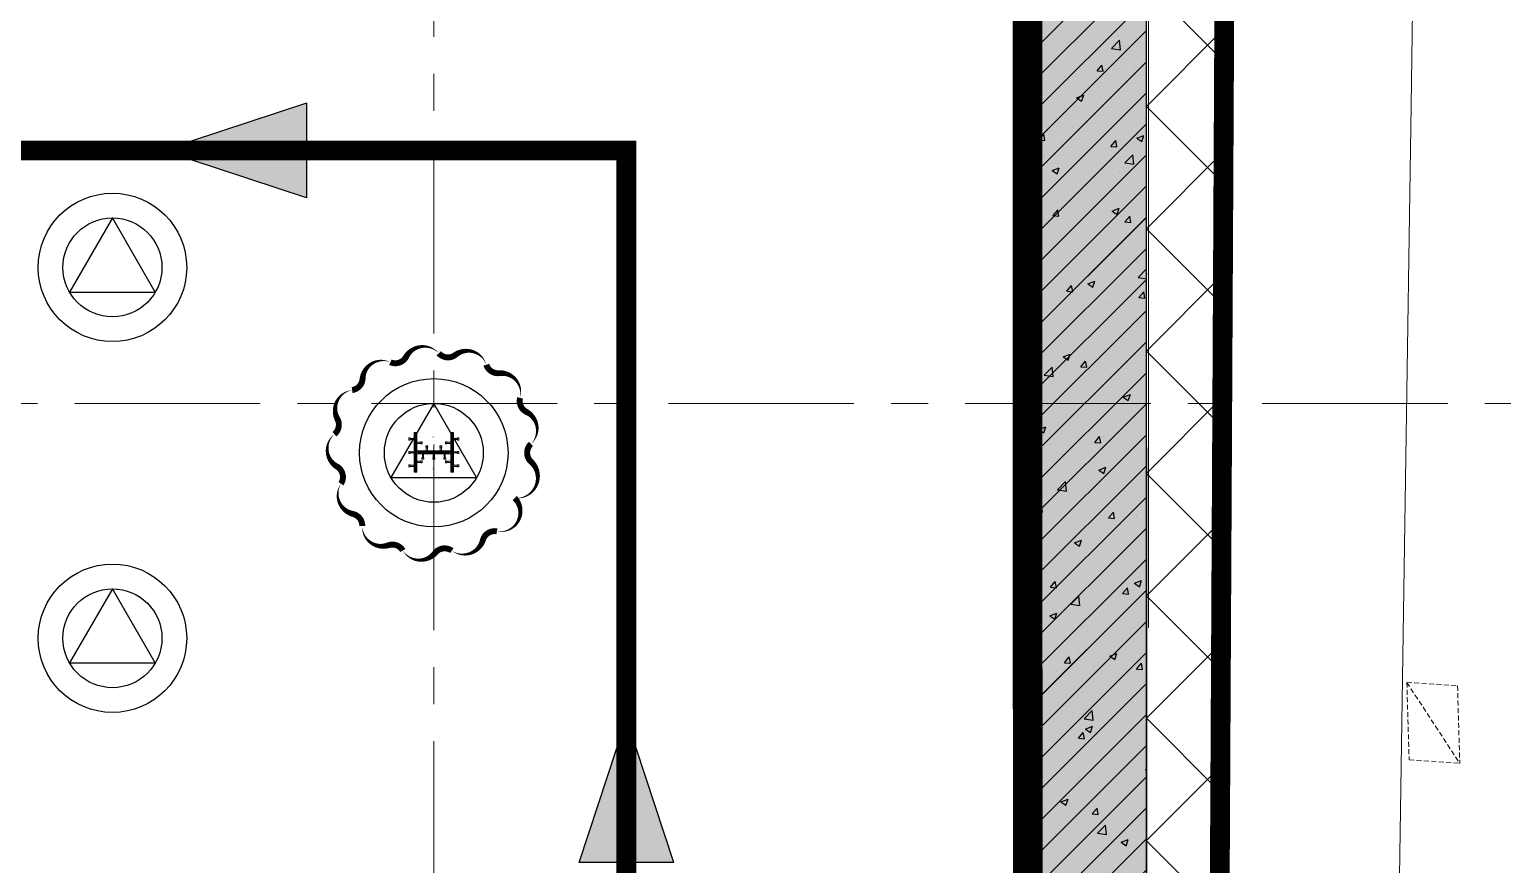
# Model space of a CAD drawing. Header units: millimetres. Extents: x -346728 to 1320345, y -537202 to -385966.
# Drawn here: x 451635 to 466522, y -453455 to -445010 of the extents above; entities that cross this region are included whole.
import ezdxf
from ezdxf.xclip import XClip

# ---------------------------------------------------------------- set-up
doc = ezdxf.new("R2010")
doc.units = ezdxf.units.MM
doc.header["$LTSCALE"] = 100
doc.header["$XCLIPFRAME"] = 2
for name, pattern in [('DASHED2', [0.375, 0.25, -0.125]), ('HIDDEN', [9.525, 6.35, -3.175]), ('NETNHA500', [0.75, 0.5, -0.25]), ('X1326_GLB$0$CENTER', [2, 1.25, -0.25, 0.25, -0.25])]:
    doc.linetypes.add(name, pattern=pattern)
for name, color, linetype, lineweight in [('0 T TEXT', 7, 'Continuous', 13), ('KCMANH', 8, 'Continuous', 13), ('KINGPOST', 5, 'Continuous', 20), ('L.DUONG', 234, 'Continuous', 15), ('LINE', 7, 'Continuous', 13), ('X1326_GLB$0$A-tim', 8, 'X1326_GLB$0$CENTER', 9)]:
    doc.layers.add(name, color=color, linetype=linetype, lineweight=lineweight)
for name, color, linetype in [('DM', 8, 'Continuous'), ('hach', 253, 'Continuous'), ('NHA', 3, 'NETNHA500'), ('PL', 3, 'Continuous'), ('thep doc', 6, 'Continuous'), ('W2', 4, 'Continuous'), ('XR_1326_csPL$0$hach', 253, 'Continuous'), ('XR_1326_csPL$0$W2', 4, 'Continuous')]:
    doc.layers.add(name, color=color, linetype=linetype)
doc.linetypes.add('FENCELINE2', pattern='A,0.25,-0.1,[132,ltypeshp.shx,S=0.1,R=0,X=-0.1,Y=0],-0.1,1', length=1.45)
pattern_1 = [(45, (188543.33, 11377564.439), (-8.980256121, 8.980256121), []), (135, (188543.33, 11377564.439), (-8.980256121, -8.980256121), [])]

# ---------------------------------------------------------------- blocks, each defined once
blk = doc.blocks.new('LVL-KHUNGTEN')
blk.add_lwpolyline([(61072.9, 41092.8), (119123.5, 41092.8), (119123.5, 61.9), (61072.9, 61.9)], close=True)
blk = doc.blocks.new('mb duong hh')
at = {"layer": '0 T TEXT', "color": 8, "linetype": 'DASHED2', "ltscale": 300}
blk.add_lwpolyline([(75940, 34596), (80501, 41668), (80491, 88861), (75484, 93868), (-20031, 93860), (-33610, 75885), (-26182, 55955), (-6300, 2612), (0, 0)], close=True, dxfattribs=at)
at = {"layer": 'LINE', "color": 252, "lineweight": 9}
blk.add_lwpolyline([(46995, 21406), (48214, 19209), (55528, 22490), (79633, 34556), (82900, 40330), (83008, 48620), (83152, 58204), (83577, 88420), (83093, 88629)], dxfattribs=at)
at = {"layer": 'NHA', "color": 252, "lineweight": 9}
for p, q in [((83108, 52364), (83620, 52330)), ((83108, 52364), (83643, 51546)), ((83108, 52364), (83131, 51580)), ((83620, 52330), (83643, 51546)), ((83131, 51580), (83643, 51546))]:
    blk.add_line(p, q, dxfattribs=at)
blk = doc.blocks.new('MB HANG RAO TAM')
h = blk.add_hatch()
h.set_pattern_fill('ANSI37', color=8, scale=7000, style=0)
h.set_pattern_definition([(45, (527887.4, 631399.9), (-618.7184, 618.7184), []), (135, (527887.4, 631399.9), (-618.7184, -618.7184), [])])
h.paths.add_polyline_path([(89794, 74797), (94796, 69797), (94804, 22611), (90246, 15544), (52523, -1634), (34324, -9922), (14325, -19029), (8025, -16417), (-19267, 56832), (-5688, 74797), (41806, 74797), (65797, 74797)], flags=16)
h.paths.add_polyline_path([(-17293, 40146), (-15160, 40938), (-12777, 34516), (-15127, 33730), (-10493, 20001), (4784, -19373), (12548, -21453), (91490, 14752), (95488, 20874), (95620, 46027), (95770, 74597), (91825, 78101), (52350, 76926), (14008, 75822), (-9259, 75871), (-23844, 71027), (-24251, 60760)])
at = {"layer": 'L.DUONG', "color": 94, "linetype": 'FENCELINE2', "ltscale": 25, "const_width": 200, "elevation": 7850}
blk.add_lwpolyline([(13898, 75822), (14369, 75824), (20809, 75968), (32497, 76335), (48850, 76822), (75776, 77623), (91825, 78101), (95770, 74597), (95712, 63657), (95684, 58344), (95610, 44235), (95553, 33268), (95488, 20874), (91490, 14752), (75806, 7559), (49624, -4449), (26632, -14994), (12548, -21453), (4784, -19373), (0, -7161), (-6626, 9890)], dxfattribs=at)
at = {"layer": 'XR_1326_csPL$0$W2', "color": 7, "ltscale": 0.5, "elevation": 0}
blk.add_lwpolyline([(8025, -16417), (14325, -19029), (90246, 15544), (94804, 22611), (94796, 69797), (89794, 74797), (-5688, 74797), (-19267, 56832)], close=True, dxfattribs=at)
blk = doc.blocks.new('KP50')
at = {"ltscale": 0.1}
h = blk.add_hatch(color=6, dxfattribs=at)
h.dxf.hatch_style = 1
h.paths.add_polyline_path([(14, 171), (-14, 171), (-14, 142)])
h.paths.add_polyline_path([(-14, -142), (-14, -171), (14, -171)])
at = {"layer": 'KCMANH', "linetype": 'ByBlock'}
h = blk.add_hatch(dxfattribs=at)
h.set_pattern_fill('ANSI37', color=6, scale=4, style=0)
h.set_pattern_definition(pattern_1)
h.paths.add_polyline_path([(-200, 200), (-200, 171), (200, 171), (200, 200)])
h = blk.add_hatch(dxfattribs=at)
h.set_pattern_fill('ANSI37', color=6, scale=4, style=0)
h.set_pattern_definition([(45, (188728.93, 11377564.439), (-8.980256121, 8.980256121), []), (135, (188728.93, 11377564.439), (-8.980256121, -8.980256121), [])])
h.paths.add_polyline_path([(14, 171), (-14, 142), (-14, -142), (14, -171)])
h = blk.add_hatch(dxfattribs=at)
h.set_pattern_fill('ANSI37', color=6, scale=4, style=0)
h.set_pattern_definition(pattern_1)
h.paths.add_polyline_path([(-200, -171), (-200, -200), (200, -200), (200, -171)])
for p, q in [((-125, 253), (-146, 253)), ((-146, 240), (-146, 253)), ((-125, 240), (-146, 240)), ((-142, 200), (-142, 240)), ((-129, 200), (-129, 240)), ((-125, 240), (-125, 253)), ((-102, 171), (-102, 131)), ((-89, 171), (-89, 131)), ((-10, 253), (10, 253)), ((-10, 240), (-10, 253)), ((-10, 240), (10, 240)), ((-6, 200), (-6, 240)), ((6, 200), (6, 240)), ((10, 240), (10, 253)), ((89, 171), (89, 131)), ((102, 171), (102, 131)), ((125, 253), (146, 253)), ((125, 240), (125, 253)), ((125, 240), (146, 240)), ((129, 200), (129, 240)), ((142, 200), (142, 240)), ((146, 240), (146, 253)), ((-85, 131), (-106, 131)), ((-106, 131), (-106, 118)), ((-85, 118), (-106, 118)), ((-85, 131), (-85, 118)), ((-67, 100), (-67, 120)), ((-54, 120), (-67, 120)), ((-54, 100), (-67, 100)), ((-67, 10), (-67, -10)), ((-54, 10), (-67, 10)), ((-54, 100), (-54, 120)), ((-14, 116), (-54, 116)), ((-14, 104), (-54, 104)), ((-54, 10), (-54, -10)), ((-14, 6), (-54, 6)), ((14, 76), (54, 76)), ((14, 64), (54, 64)), ((54, 60), (54, 80)), ((54, 80), (67, 80)), ((54, 60), (67, 60)), ((67, 60), (67, 80)), ((85, 131), (106, 131)), ((85, 131), (85, 118)), ((85, 118), (106, 118)), ((106, 131), (106, 118)), ((-85, -118), (-106, -118)), ((-106, -131), (-106, -118)), ((-85, -131), (-106, -131)), ((-102, -171), (-102, -131)), ((-89, -171), (-89, -131)), ((-85, -131), (-85, -118)), ((-54, -10), (-67, -10)), ((-67, -100), (-67, -120)), ((-54, -100), (-67, -100)), ((-54, -120), (-67, -120)), ((-14, -6), (-54, -6)), ((-54, -100), (-54, -120)), ((-14, -104), (-54, -104)), ((-14, -116), (-54, -116)), ((14, -64), (54, -64)), ((14, -76), (54, -76)), ((54, -60), (54, -80)), ((54, -60), (67, -60)), ((54, -80), (67, -80)), ((67, -60), (67, -80)), ((85, -118), (106, -118)), ((85, -131), (85, -118)), ((85, -131), (106, -131)), ((89, -171), (89, -131)), ((102, -171), (102, -131)), ((106, -131), (106, -118)), ((-125, -240), (-146, -240)), ((-146, -240), (-146, -253)), ((-125, -253), (-146, -253)), ((-142, -200), (-142, -240)), ((-129, -200), (-129, -240)), ((-125, -240), (-125, -253)), ((-10, -240), (10, -240)), ((-10, -240), (-10, -253)), ((-10, -253), (10, -253)), ((-6, -200), (-6, -240)), ((6, -200), (6, -240)), ((10, -240), (10, -253)), ((125, -240), (146, -240)), ((125, -240), (125, -253)), ((125, -253), (146, -253)), ((129, -200), (129, -240)), ((142, -200), (142, -240)), ((146, -240), (146, -253))]:
    blk.add_line(p, q, dxfattribs=at)
at = {"layer": 'KINGPOST', "color": 6, "linetype": 'ByBlock'}
for p, q in [((-200, 200), (200, 200)), ((-200, 171), (-200, 200)), ((-200, 171), (200, 171)), ((-14, 171), (-14, -171)), ((-14, 142), (14, 171)), ((14, 171), (14, -171)), ((200, 171), (200, 200)), ((-14, -142), (14, -171)), ((-200, -171), (200, -171)), ((-200, -171), (-200, -200)), ((-200, -200), (200, -200)), ((200, -171), (200, -200))]:
    blk.add_line(p, q, dxfattribs=at)
blk.add_lwpolyline([(-14, 0), (14, 0)], dxfattribs=at)
blk = doc.blocks.new('B1 Kingpost Layout Plan1')
at = {"layer": 'KCMANH', "linetype": 'ByBlock', "rotation": 90}
blk.add_blockref('KP50', (85125, -34521, 0), dxfattribs=at)

msp = doc.modelspace()

# ---------------------------------------------------------------- hatches: boundary and pattern name
at = {"ltscale": 0.1}
h = msp.add_hatch(color=6, dxfattribs=at)
h.dxf.hatch_style = 1
h.paths.add_polyline_path([(455735.7, -449120.3), (455706.9, -449120.3), (455706.9, -449149.1)])
h.paths.add_polyline_path([(455706.9, -449433.9), (455706.9, -449462.7), (455735.7, -449462.7)])
at = {"layer": 'hach'}
h = msp.add_hatch(dxfattribs=at)
h.set_pattern_fill('ANSI31', color=256, scale=70)
h.set_pattern_definition([(45, (342151.22, -508591.22), (-157.15448, 157.15448), [])])
h.paths.add_polyline_path([(362433.4, -410142.2), (348853.9, -428107.5), (376146.7, -501359), (382446.8, -503970.9), (458369.1, -469396.6), (462927.9, -462329.4), (462919.8, -415142.7), (457917.8, -410142.2)])
h.paths.add_polyline_path([(363030.6, -411342.2), (350208.3, -428305.7), (377088.8, -500450.6), (382424.3, -502662.6), (457551.5, -468450.4), (461727.8, -461976.1), (461719.7, -415639.4), (457420.9, -411342.2)], flags=16)
h = msp.add_hatch(dxfattribs=at)
h.set_pattern_fill('AR-CONC', color=256, scale=4)
h.set_pattern_definition([(50, (342151.2, -508591.2), (728.7387, -63.7563), [76.2, -838.2]), (355, (342151.2, -508591.2), (-140.9737, 764.2274), [60.96, -670.5623]), (100.45144, (342211.95, -508596.54), (587.765, 700.471), [64.76, -712.361]), (46.1842, (342151.2, -508388), (1084.316, -168.1693), [114.3, -1257.3]), (96.63556, (342241.6, -508402), (949.6165, 989.7045), [97.14, -1068.5424]), (351.18415, (342151.2, -508388), (949.6165, 989.7045), [91.44, -1005.839]), (21, (342252.8, -508438.8), (606.4576, -409.0608), [76.2, -838.2]), (326, (342252.8, -508438.8), (247.208, 736.752), [60.96, -670.56]), (71.45144, (342303.36, -508472.9), (853.6657, 327.691), [64.76, -712.3598]), (37.5, (342151.22, -508591.22), (12.3544, 338.22016), [0, -662.432, 0, -680.72, 0, -673.1]), (7.5, (342151.22, -508591.22), (267.27865, 400.7223), [0, -388.112, 0, -647.192, 0, -256.54]), (327.5, (341924.65, -508591.22), (542.3624, -22.91498), [0, -254, 0, -792.48, 0, -1051.56]), (317.5, (341823.05, -508591.2), (592.5167, 101.706), [0, -330.2, 0, -526.288, 0, -746.76])])
h.paths.add_polyline_path([(362433.4, -410142.2), (348853.9, -428107.5), (376146.7, -501359), (382446.8, -503970.9), (458369.1, -469396.6), (462927.9, -462329.4), (462919.8, -415142.7), (457917.8, -410142.2)])
h.paths.add_polyline_path([(363030.6, -411342.2), (350208.3, -428305.7), (377088.8, -500450.6), (382424.3, -502662.6), (457551.5, -468450.4), (461727.8, -461976.1), (461719.7, -415639.4), (457420.9, -411342.2)], flags=16)

# ---------------------------------------------------------------- linework, layer by layer
at = {"color": 6, "elevation": -2718.3}
msp.add_lwpolyline([(456703.3, -449201.7, 0, 60, 0.5205671), (456656.6, -448877.2, 60, 60, -0.3534527), (456593, -448736.1, 0, 60, 0.5205671), (456380.6, -448485.9, 60, 60, -0.3534915), (456251.7, -448400.2, 0, 60, 0.5205671), (455938.9, -448301.2, 60, 60, -0.3944899), (455771.5, -448284.8, 0, 60, 0.520567), (455440.7, -448321.6, 60, 60, -0.3907151), (455282.4, -448375, 0, 60, 0.520567), (455001.1, -448543.8, 60, 60, -0.3534934), (454895.6, -448657.1, 0, 60, 0.5205671), (454747.1, -448949.8, 60, 60, -0.3571345), (454716.8, -449102.9, 0, 60, 0.520567), (454742.5, -449430.6, 60, 60, -0.4289707), (454782.8, -449604.5, 0, 60, 0.520567), (454903.5, -449909.3, 60, 60, -0.3534582), (454998.2, -450031.8, 0, 60, 0.520567), (455262.9, -450225.9, 60, 60, -0.3534893), (455408.2, -450279.3, 0, 60, 0.5205671), (455735.4, -450302.9, 60, 60, -0.3982747), (455903.3, -450281, 0, 60, 0.520567), (456218, -450172.6, 60, 60, -0.3869502), (456359, -450085.4, 0, 60, 0.7314349), (456539.6, -449749.1, 0, 60, 0.7206829), (456704.3, -449382.2, 60, 60, -0.4358983)], format="xyseb", close=True, dxfattribs=at)
at = {"layer": 'PL', "elevation": -1404.9}
for points in [[(452040.7, -447666.5), (452906.7, -447666.5), (452473.7, -446916.5)], [(452040.7, -447666.5), (452906.7, -447666.5), (452473.7, -446916.5)], [(455288.3, -449541.5), (456154.3, -449541.5), (455721.3, -448791.5)], [(455288.3, -449541.5), (456154.3, -449541.5), (455721.3, -448791.5)], [(452040.7, -451416.5), (452906.7, -451416.5), (452473.7, -450666.5)], [(452040.7, -451416.5), (452906.7, -451416.5), (452473.7, -450666.5)]]:
    msp.add_lwpolyline(points, close=True, dxfattribs=at)
at = {"layer": 'PL'}
for centre, radius in [((452473.7, -447416.5, -1404.9), 750), ((452473.7, -447416.5, -1404.9), 750), ((452473.7, -447416.5, -1404.9), 500), ((452473.7, -447416.5, -1404.9), 500), ((455721.3, -449291.5, -1404.9), 750), ((455721.3, -449291.5, -1404.9), 750), ((455721.3, -449291.5, -1404.9), 500), ((455721.3, -449291.5, -1404.9), 500), ((452473.7, -451166.5, -1404.9), 750), ((452473.7, -451166.5, -1404.9), 750), ((452473.7, -451166.5, -1404.9), 500), ((452473.7, -451166.5, -1404.9), 500)]:
    msp.add_circle(centre, radius, dxfattribs=at)
at = {"layer": 'W2', "ltscale": 0.5, "elevation": -1404.9}
for points in [[(362433.4, -410142.2), (348853.9, -428107.5), (376146.7, -501359), (382446.8, -503970.9), (458369.1, -469396.6), (462927.9, -462329.4), (462919.6, -415142.1), (457917.8, -410142.2)], [(363030.6, -411342.2), (350208.3, -428305.7), (377088.8, -500450.6), (382424.3, -502662.6), (457551.5, -468450.4), (461727.8, -461976.1), (461719.7, -415639.4), (457420.9, -411342.2)]]:
    msp.add_lwpolyline(points, close=True, dxfattribs=at)
at = {"layer": 'X1326_GLB$0$A-tim', "ltscale": 15}
for p, q in [((455721.3, -398208.6, -1404.9), (455721.3, -512162.7, -1404.9)), ((341092.1, -448791.5, -1404.9), (475778.7, -448791.5, -1404.9))]:
    msp.add_line(p, q, dxfattribs=at)
at = {"layer": 'XR_1326_csPL$0$hach', "color": 250}
for p, q in [((461724.9, -445278.9, -1404.9), (462924.8, -444079, -1404.9)), ((461724.9, -445593.1, -1404.9), (462924.8, -444393.2, -1404.9)), ((461725, -445907.4, -1404.9), (462924.9, -444707.5, -1404.9)), ((461725, -446221.6, -1404.9), (462924.9, -445021.8, -1404.9)), ((462633.7, -445070.9, -1404.9), (462633.7, -445070.9, -1404.9)), ((461752.1, -445240.5, -1404.9), (461752.1, -445240.5, -1404.9)), ((462112, -445142.5, -1404.9), (462112, -445142.5, -1404.9)), ((462456.2, -445233.3, -1404.9), (462456.2, -445233.3, -1404.9)), ((462570.8, -445201.4, -1404.9), (462649.9, -445119, -1404.9)), ((462570.8, -445201.4, -1404.9), (462661.1, -445215.4, -1404.9)), ((462661.1, -445215.4, -1404.9), (462649.9, -445119, -1404.9)), ((462710.5, -445199.8, -1404.9), (462710.5, -445199.8, -1404.9)), ((461724.9, -445328.7, -1404.9), (461744, -445306, -1404.9)), ((461724.9, -445367, -1404.9), (461755.7, -445369.7, -1404.9)), ((461725.1, -446535.9, -1404.9), (462925, -445336, -1404.9)), ((461755.5, -445369.7, -1404.9), (461743.8, -445306, -1404.9)), ((461814.5, -445317.8, -1404.9), (461814.5, -445317.8, -1404.9)), ((461966.3, -445376.9, -1404.9), (461966.3, -445376.9, -1404.9)), ((462294.4, -445263.4, -1404.9), (462294.4, -445263.4, -1404.9)), ((462423.7, -445428.1, -1404.9), (462472.7, -445369.7, -1404.9)), ((462484.3, -445433.5, -1404.9), (462472.5, -445369.8, -1404.9)), ((462508.7, -445399.9, -1404.9), (462508.7, -445399.9, -1404.9)), ((462621.3, -445409.2, -1404.9), (462621.3, -445409.2, -1404.9)), ((462795.3, -445387, -1404.9), (462795.3, -445387, -1404.9)), ((462836.8, -445286.3, -1404.9), (462836.8, -445286.3, -1404.9)), ((462099.6, -445480.7, -1404.9), (462099.6, -445480.7, -1404.9)), ((462202.8, -445488.7, -1404.9), (462202.8, -445488.7, -1404.9)), ((462423.7, -445428.1, -1404.9), (462484.4, -445433.4, -1404.9)), ((462828, -445549.9, -1404.9), (462828, -445549.9, -1404.9)), ((461725.2, -446850.1, -1404.9), (462925, -445650.3, -1404.9)), ((462188.9, -445634, -1404.9), (462188.9, -445634, -1404.9)), ((462217.8, -445700.3, -1404.9), (462288.9, -445673, -1404.9)), ((462217.8, -445700.4, -1404.9), (462268.3, -445734.5, -1404.9)), ((462268.3, -445734.5, -1404.9), (462288.9, -445673.1, -1404.9)), ((462443.2, -445600.5, -1404.9), (462443.2, -445600.5, -1404.9)), ((461853.7, -445813.5, -1404.9), (461853.7, -445813.5, -1404.9)), ((462087.3, -445818.9, -1404.9), (462087.3, -445818.9, -1404.9)), ((462092.3, -445779.8, -1404.9), (462092.3, -445779.8, -1404.9)), ((462446.2, -445711.8, -1404.9), (462446.2, -445711.8, -1404.9)), ((462608.9, -445747.4, -1404.9), (462608.9, -445747.4, -1404.9)), ((462634.7, -445802.7, -1404.9), (462634.7, -445802.7, -1404.9)), ((461725.2, -447164.4, -1404.9), (462925.1, -445964.5, -1404.9)), ((462176, -446001.3, -1404.9), (462176, -446001.3, -1404.9)), ((462560.8, -445950.6, -1404.9), (462560.8, -445950.6, -1404.9)), ((461836, -446128.6, -1404.9), (461884.9, -446070.2, -1404.9)), ((461836, -446128.6, -1404.9), (461896.7, -446133.9, -1404.9)), ((461896.5, -446133.9, -1404.9), (461884.7, -446070.2, -1404.9)), ((461921.6, -446034.7, -1404.9), (461921.6, -446034.7, -1404.9)), ((462564.7, -446192.3, -1404.9), (462613.7, -446134, -1404.9)), ((462596.6, -446085.6, -1404.9), (462596.6, -446085.6, -1404.9)), ((462625.2, -446197.7, -1404.9), (462613.5, -446134, -1404.9)), ((462824.2, -446109.4, -1404.9), (462874.8, -446143.5, -1404.9)), ((462824.3, -446109.3, -1404.9), (462895.4, -446082, -1404.9)), ((462834.3, -446067.4, -1404.9), (462834.3, -446067.4, -1404.9)), ((462874.8, -446143.5, -1404.9), (462895.4, -446082.1, -1404.9)), ((461725.3, -447478.7, -1404.9), (462925.1, -446278.8, -1404.9)), ((461894.5, -446299, -1404.9), (461894.5, -446299, -1404.9)), ((462074.9, -446157.1, -1404.9), (462074.9, -446157.1, -1404.9)), ((462241.7, -446169.1, -1404.9), (462241.7, -446169.1, -1404.9)), ((462564.7, -446192.3, -1404.9), (462625.4, -446197.7, -1404.9)), ((462705.5, -446359.3, -1404.9), (462784.6, -446276.8, -1404.9)), ((462795.8, -446373.3, -1404.9), (462784.6, -446276.8, -1404.9)), ((461908.7, -446402, -1404.9), (461908.7, -446402, -1404.9)), ((461970.6, -446437, -1404.9), (462041.7, -446409.7, -1404.9)), ((461970.6, -446437.1, -1404.9), (462021.1, -446471.2, -1404.9)), ((462021.1, -446471.2, -1404.9), (462041.7, -446409.8, -1404.9)), ((462108.7, -446435.5, -1404.9), (462108.7, -446435.5, -1404.9)), ((462293.5, -446351.3, -1404.9), (462293.5, -446351.3, -1404.9)), ((462436.8, -446321.9, -1404.9), (462436.8, -446321.9, -1404.9)), ((462584.2, -446423.8, -1404.9), (462584.2, -446423.8, -1404.9)), ((462705.5, -446359.2, -1404.9), (462795.8, -446373.3, -1404.9)), ((461725.3, -447792.9, -1404.9), (462925.2, -446593, -1404.9)), ((462062.6, -446495.4, -1404.9), (462062.6, -446495.4, -1404.9)), ((462651, -446458.4, -1404.9), (462651, -446458.4, -1404.9)), ((462667.8, -446667.6, -1404.9), (462667.8, -446667.6, -1404.9)), ((462792.3, -446673.6, -1404.9), (462792.3, -446673.6, -1404.9)), ((462922.2, -446634.1, -1404.9), (462922.2, -446634.1, -1404.9)), ((461976.9, -446892.8, -1404.9), (462025.9, -446834.4, -1404.9)), ((461976.9, -446892.8, -1404.9), (462037.7, -446898.1, -1404.9)), ((462037.5, -446898.2, -1404.9), (462025.7, -446834.5, -1404.9)), ((462026.2, -446752, -1404.9), (462026.2, -446752, -1404.9)), ((462050.2, -446833.6, -1404.9), (462050.2, -446833.6, -1404.9)), ((462199.8, -446775.3, -1404.9), (462199.8, -446775.3, -1404.9)), ((462234.7, -446838.4, -1404.9), (462234.7, -446838.4, -1404.9)), ((462571.9, -446762, -1404.9), (462571.9, -446762, -1404.9)), ((462577, -446846.2, -1404.9), (462627.6, -446880.3, -1404.9)), ((462577.1, -446846.1, -1404.9), (462648.2, -446818.8, -1404.9)), ((462627.6, -446880.3, -1404.9), (462648.2, -446818.9, -1404.9)), ((462777.1, -446861.3, -1404.9), (462777.1, -446861.3, -1404.9)), ((461725.4, -448107.2, -1404.9), (462925.2, -446907.3, -1404.9)), ((462443.2, -446998.4, -1404.9), (462443.2, -446998.4, -1404.9)), ((462654.9, -447034.8, -1404.9), (462654.9, -447034.8, -1404.9)), ((462705.7, -446956.6, -1404.9), (462754.6, -446898.2, -1404.9)), ((462705.7, -446956.6, -1404.9), (462766.4, -446961.9, -1404.9)), ((462766.2, -446961.9, -1404.9), (462754.4, -446898.2, -1404.9)), ((461725.2, -447173.1, -1404.9), (461794.5, -447146.5, -1404.9)), ((461725.2, -447175.1, -1404.9), (461773.9, -447208, -1404.9)), ((461758.9, -447152.8, -1404.9), (461758.9, -447152.8, -1404.9)), ((461773.9, -447208, -1404.9), (461794.5, -447146.6, -1404.9)), ((461850.7, -447100.1, -1404.9), (461850.7, -447100.1, -1404.9)), ((462037.9, -447171.8, -1404.9), (462037.9, -447171.8, -1404.9)), ((462400.6, -447068.3, -1404.9), (462400.6, -447068.3, -1404.9)), ((462559.5, -447100.3, -1404.9), (462559.5, -447100.3, -1404.9)), ((461725.4, -448421.4, -1404.9), (462925.3, -447221.5, -1404.9)), ((461755.9, -447349, -1404.9), (461835, -447266.5, -1404.9)), ((461846.2, -447363, -1404.9), (461835, -447266.5, -1404.9)), ((461755.8, -447348.9, -1404.9), (461846.2, -447363, -1404.9)), ((462036.8, -447357.5, -1404.9), (462036.8, -447357.5, -1404.9)), ((462133.3, -447469, -1404.9), (462133.3, -447469, -1404.9)), ((462238.7, -447455.6, -1404.9), (462238.7, -447455.6, -1404.9)), ((462387.6, -447435.5, -1404.9), (462387.6, -447435.5, -1404.9)), ((462547.2, -447438.5, -1404.9), (462547.2, -447438.5, -1404.9)), ((462579.2, -447380.4, -1404.9), (462579.2, -447380.4, -1404.9)), ((462772.4, -447384.9, -1404.9), (462772.4, -447384.9, -1404.9)), ((462831.3, -447353.9, -1404.9), (462831.3, -447353.9, -1404.9)), ((462840.2, -447517.2, -1404.9), (462919.3, -447434.7, -1404.9)), ((462925.3, -447486.8, -1404.9), (462919.3, -447434.7, -1404.9)), ((461725.5, -448735.7, -1404.9), (462925.3, -447535.8, -1404.9)), ((462025.5, -447510, -1404.9), (462025.5, -447510, -1404.9)), ((462117.9, -447657, -1404.9), (462166.9, -447598.7, -1404.9)), ((462178.4, -447662.4, -1404.9), (462166.7, -447598.7, -1404.9)), ((462251.1, -447494, -1404.9), (462251.1, -447494, -1404.9)), ((462329.8, -447582.9, -1404.9), (462380.3, -447617, -1404.9)), ((462329.9, -447582.8, -1404.9), (462401, -447555.5, -1404.9)), ((462380.3, -447617, -1404.9), (462400.9, -447555.6, -1404.9)), ((462793.4, -447516.9, -1404.9), (462793.4, -447516.9, -1404.9)), ((462840.2, -447517.1, -1404.9), (462925.3, -447530.3, -1404.9)), ((462117.9, -447657, -1404.9), (462178.6, -447662.4, -1404.9)), ((462505.1, -447785.6, -1404.9), (462505.1, -447785.6, -1404.9)), ((462534.8, -447776.7, -1404.9), (462534.8, -447776.7, -1404.9)), ((462846.6, -447720.8, -1404.9), (462895.6, -447662.4, -1404.9)), ((462846.6, -447720.8, -1404.9), (462907.4, -447726.1, -1404.9)), ((462907.2, -447726.1, -1404.9), (462895.4, -447662.5, -1404.9)), ((461725.5, -449049.9, -1404.9), (462925.4, -447850.1, -1404.9)), ((461834.7, -447874, -1404.9), (461834.7, -447874, -1404.9)), ((461866, -447869.7, -1404.9), (461866, -447869.7, -1404.9)), ((462013.2, -447848.2, -1404.9), (462013.2, -447848.2, -1404.9)), ((462120.4, -447836.3, -1404.9), (462120.4, -447836.3, -1404.9)), ((462377.1, -447896.9, -1404.9), (462377.1, -447896.9, -1404.9)), ((462919.4, -447919.8, -1404.9), (462919.4, -447919.8, -1404.9)), ((462196.8, -448061.8, -1404.9), (462196.8, -448061.8, -1404.9)), ((462789.3, -447960.1, -1404.9), (462789.3, -447960.1, -1404.9)), ((461725.6, -449364.2, -1404.9), (462925.5, -448164.3, -1404.9)), ((461853.1, -448237, -1404.9), (461853.1, -448237, -1404.9)), ((462000.8, -448186.5, -1404.9), (462000.8, -448186.5, -1404.9)), ((462237.9, -448186.3, -1404.9), (462237.9, -448186.3, -1404.9)), ((462522.5, -448114.9, -1404.9), (462522.5, -448114.9, -1404.9)), ((462879.5, -448101.8, -1404.9), (462879.5, -448101.8, -1404.9)), ((462082.6, -448319.6, -1404.9), (462153.8, -448292.3, -1404.9)), ((462082.6, -448319.7, -1404.9), (462133.1, -448353.8, -1404.9)), ((462133.1, -448353.8, -1404.9), (462153.7, -448292.4, -1404.9)), ((462258.9, -448421.3, -1404.9), (462307.9, -448362.9, -1404.9)), ((462319.4, -448426.6, -1404.9), (462307.7, -448362.9, -1404.9)), ((462440.2, -448284.9, -1404.9), (462440.2, -448284.9, -1404.9)), ((461725.6, -449678.4, -1404.9), (462925.5, -448478.6, -1404.9)), ((461847.7, -448386.6, -1404.9), (461847.7, -448386.6, -1404.9)), ((461851.1, -448529.6, -1404.9), (461851.1, -448529.6, -1404.9)), ((461890.5, -448506.8, -1404.9), (461980.9, -448520.8, -1404.9)), ((461890.6, -448506.9, -1404.9), (461969.7, -448424.4, -1404.9)), ((461980.9, -448520.9, -1404.9), (461969.7, -448424.4, -1404.9)), ((461988.5, -448524.7, -1404.9), (461988.5, -448524.7, -1404.9)), ((462179.2, -448416.1, -1404.9), (462179.2, -448416.1, -1404.9)), ((462258.9, -448421.3, -1404.9), (462319.6, -448426.6, -1404.9)), ((462510.1, -448453.1, -1404.9), (462510.1, -448453.1, -1404.9)), ((462612.2, -448502.6, -1404.9), (462612.2, -448502.6, -1404.9)), ((462721.6, -448439, -1404.9), (462721.6, -448439, -1404.9)), ((462866.6, -448469.1, -1404.9), (462866.6, -448469.1, -1404.9)), ((461970.6, -448587, -1404.9), (461970.6, -448587, -1404.9)), ((462393.4, -448552.5, -1404.9), (462393.4, -448552.5, -1404.9)), ((462828.3, -448640.5, -1404.9), (462828.3, -448640.5, -1404.9)), ((461725.7, -449992.7, -1404.9), (462925.6, -448792.8, -1404.9)), ((462235.7, -448742.2, -1404.9), (462235.7, -448742.2, -1404.9)), ((462497.8, -448791.4, -1404.9), (462497.8, -448791.4, -1404.9)), ((462689.1, -448728.6, -1404.9), (462760.2, -448701.3, -1404.9)), ((462689.1, -448728.7, -1404.9), (462739.6, -448762.8, -1404.9)), ((462739.6, -448762.8, -1404.9), (462760.2, -448701.4, -1404.9)), ((461976.1, -448862.9, -1404.9), (461976.1, -448862.9, -1404.9)), ((461977.1, -448932.5, -1404.9), (461977.1, -448932.5, -1404.9)), ((462345, -448903.3, -1404.9), (462345, -448903.3, -1404.9)), ((462519.5, -448955.4, -1404.9), (462519.5, -448955.4, -1404.9)), ((462599.3, -448869.8, -1404.9), (462599.3, -448869.8, -1404.9)), ((461731.6, -449127.1, -1404.9), (461725.5, -449094.1, -1404.9)), ((461725.6, -449126.5, -1404.9), (461731.8, -449127, -1404.9)), ((461725.8, -450306.9, -1404.9), (462925.6, -449107.1, -1404.9)), ((461835.4, -449056.3, -1404.9), (461906.6, -449029, -1404.9)), ((461835.4, -449056.4, -1404.9), (461885.9, -449090.5, -1404.9)), ((461885.9, -449090.5, -1404.9), (461906.5, -449029.1, -1404.9)), ((462399.8, -449185.5, -1404.9), (462448.8, -449127.1, -1404.9)), ((462460.4, -449190.8, -1404.9), (462448.6, -449127.2, -1404.9)), ((462485.4, -449129.6, -1404.9), (462485.4, -449129.6, -1404.9)), ((461963.7, -449201.1, -1404.9), (461963.7, -449201.1, -1404.9)), ((462332, -449270.5, -1404.9), (462332, -449270.5, -1404.9)), ((462399.8, -449185.5, -1404.9), (462460.6, -449190.8, -1404.9)), ((462716.8, -449219.9, -1404.9), (462716.8, -449219.9, -1404.9)), ((462786.3, -449246.7, -1404.9), (462786.3, -449246.7, -1404.9)), ((461725.8, -450621.2, -1404.9), (462925.7, -449421.3, -1404.9)), ((462077.7, -449304, -1404.9), (462077.7, -449304, -1404.9)), ((462193.8, -449348.4, -1404.9), (462193.8, -449348.4, -1404.9)), ((461779.2, -449451.7, -1404.9), (461779.2, -449451.7, -1404.9)), ((461951.4, -449539.3, -1404.9), (461951.4, -449539.3, -1404.9)), ((462321.6, -449474.6, -1404.9), (462321.6, -449474.6, -1404.9)), ((462437.2, -449571.5, -1404.9), (462437.2, -449571.5, -1404.9)), ((462441.9, -449465.4, -1404.9), (462513, -449438.1, -1404.9)), ((462441.9, -449465.5, -1404.9), (462492.4, -449499.6, -1404.9)), ((462473, -449467.8, -1404.9), (462473, -449467.8, -1404.9)), ((462492.4, -449499.6, -1404.9), (462513, -449438.2, -1404.9)), ((462864, -449497.5, -1404.9), (462864, -449497.5, -1404.9)), ((461810.4, -449704.7, -1404.9), (461810.4, -449704.7, -1404.9)), ((461844.7, -449673.2, -1404.9), (461844.7, -449673.2, -1404.9)), ((461993.5, -449588.1, -1404.9), (461993.5, -449588.1, -1404.9)), ((462025.2, -449664.7, -1404.9), (462115.6, -449678.7, -1404.9)), ((462025.3, -449664.8, -1404.9), (462104.4, -449582.3, -1404.9)), ((462064.8, -449671.2, -1404.9), (462064.8, -449671.2, -1404.9)), ((462115.6, -449678.8, -1404.9), (462104.4, -449582.3, -1404.9)), ((462449.5, -449620.6, -1404.9), (462449.5, -449620.6, -1404.9)), ((462535.8, -449611.1, -1404.9), (462535.8, -449611.1, -1404.9)), ((461725.9, -450935.4, -1404.9), (462925.7, -449735.6, -1404.9)), ((461812.1, -449886, -1404.9), (461861.1, -449827.6, -1404.9)), ((461872.6, -449891.3, -1404.9), (461860.9, -449827.6, -1404.9)), ((462460.7, -449806, -1404.9), (462460.7, -449806, -1404.9)), ((461812.1, -449886, -1404.9), (461872.8, -449891.3, -1404.9)), ((461939, -449877.6, -1404.9), (461939, -449877.6, -1404.9)), ((462119.5, -449991, -1404.9), (462119.5, -449991, -1404.9)), ((462182.3, -450021.3, -1404.9), (462182.3, -450021.3, -1404.9)), ((462540.8, -449949.7, -1404.9), (462589.8, -449891.3, -1404.9)), ((462540.8, -449949.7, -1404.9), (462601.5, -449955, -1404.9)), ((462601.3, -449955.1, -1404.9), (462589.6, -449891.4, -1404.9)), ((462661.8, -450013.9, -1404.9), (462661.8, -450013.9, -1404.9)), ((462823.9, -449936.8, -1404.9), (462823.9, -449936.8, -1404.9)), ((462825.3, -449927, -1404.9), (462825.3, -449927, -1404.9)), ((461725.9, -451249.7, -1404.9), (462925.8, -450049.8, -1404.9)), ((461797.5, -450072, -1404.9), (461797.5, -450072, -1404.9)), ((462232.8, -450028.7, -1404.9), (462232.8, -450028.7, -1404.9)), ((462448.3, -450144.2, -1404.9), (462448.3, -450144.2, -1404.9)), ((461926.7, -450215.8, -1404.9), (461926.7, -450215.8, -1404.9)), ((462194.6, -450202.2, -1404.9), (462245.2, -450236.3, -1404.9)), ((462194.7, -450202.2, -1404.9), (462265.8, -450174.8, -1404.9)), ((462245.2, -450236.3, -1404.9), (462265.8, -450174.9, -1404.9)), ((462811, -450304.1, -1404.9), (462811, -450304.1, -1404.9)), ((461726, -451563.9, -1404.9), (462925.8, -450364.1, -1404.9)), ((461915, -450422, -1404.9), (461915, -450422, -1404.9)), ((462556.6, -450337.6, -1404.9), (462556.6, -450337.6, -1404.9)), ((461914.3, -450554, -1404.9), (461914.3, -450554, -1404.9)), ((461921.6, -450510.2, -1404.9), (461921.6, -450510.2, -1404.9)), ((461953.1, -450650.2, -1404.9), (462002, -450591.8, -1404.9)), ((462013.6, -450655.5, -1404.9), (462001.8, -450591.9, -1404.9)), ((462436, -450482.5, -1404.9), (462436, -450482.5, -1404.9)), ((462464, -450533.1, -1404.9), (462464, -450533.1, -1404.9)), ((462783.3, -450533.2, -1404.9), (462783.3, -450533.2, -1404.9)), ((462801.1, -450611.2, -1404.9), (462872.3, -450583.9, -1404.9)), ((462801.1, -450611.3, -1404.9), (462851.6, -450645.4, -1404.9)), ((462851.6, -450645.4, -1404.9), (462872.2, -450584, -1404.9)), ((461726, -451878.2, -1404.9), (462925.9, -450678.4, -1404.9)), ((461953.1, -450650.2, -1404.9), (462013.8, -450655.5, -1404.9)), ((462135.8, -450646.7, -1404.9), (462135.8, -450646.7, -1404.9)), ((462160, -450822.6, -1404.9), (462239.1, -450740.2, -1404.9)), ((462190.8, -450634.9, -1404.9), (462190.8, -450634.9, -1404.9)), ((462250.3, -450836.6, -1404.9), (462239.1, -450740.2, -1404.9)), ((462289.4, -450738.3, -1404.9), (462289.4, -450738.3, -1404.9)), ((462543.7, -450704.8, -1404.9), (462543.7, -450704.8, -1404.9)), ((462678.2, -450669.6, -1404.9), (462678.2, -450669.6, -1404.9)), ((462681.8, -450713.9, -1404.9), (462730.8, -450655.6, -1404.9)), ((462681.8, -450713.9, -1404.9), (462742.5, -450719.3, -1404.9)), ((462742.3, -450719.3, -1404.9), (462730.6, -450655.6, -1404.9)), ((461902, -450892.2, -1404.9), (461902, -450892.2, -1404.9)), ((461947.5, -450938.9, -1404.9), (462018.6, -450911.6, -1404.9)), ((461998, -450973.1, -1404.9), (462018.6, -450911.7, -1404.9)), ((462159.9, -450822.6, -1404.9), (462250.3, -450836.6, -1404.9)), ((462423.6, -450820.7, -1404.9), (462423.6, -450820.7, -1404.9)), ((462434.3, -450858, -1404.9), (462434.3, -450858, -1404.9)), ((461726.1, -452192.5, -1404.9), (462925.9, -450992.6, -1404.9)), ((461841.7, -450959.7, -1404.9), (461841.7, -450959.7, -1404.9)), ((461947.4, -450939, -1404.9), (461998, -450973.1, -1404.9)), ((462261.9, -451049.6, -1404.9), (462261.9, -451049.6, -1404.9)), ((462661.2, -451054.9, -1404.9), (462661.2, -451054.9, -1404.9)), ((462022.1, -451139, -1404.9), (462022.1, -451139, -1404.9)), ((462276.4, -451105.5, -1404.9), (462276.4, -451105.5, -1404.9)), ((462411.3, -451158.9, -1404.9), (462411.3, -451158.9, -1404.9)), ((462804.2, -451072.5, -1404.9), (462804.2, -451072.5, -1404.9)), ((462822.3, -451213.6, -1404.9), (462822.3, -451213.6, -1404.9)), ((462924.5, -451093.9, -1404.9), (462924.5, -451093.9, -1404.9)), ((461726.1, -452506.7, -1404.9), (462926, -451306.9, -1404.9)), ((461889.6, -451230.4, -1404.9), (461889.6, -451230.4, -1404.9)), ((462094, -451414.4, -1404.9), (462143, -451356, -1404.9)), ((462154.6, -451419.8, -1404.9), (462142.8, -451356.1, -1404.9)), ((462229.8, -451315.3, -1404.9), (462229.8, -451315.3, -1404.9)), ((462553.9, -451348, -1404.9), (462625.1, -451320.7, -1404.9)), ((462553.9, -451348.1, -1404.9), (462604.4, -451382.1, -1404.9)), ((462604.4, -451382.1, -1404.9), (462625, -451320.7, -1404.9)), ((462009.2, -451506.2, -1404.9), (462009.2, -451506.2, -1404.9)), ((462094, -451414.4, -1404.9), (462154.8, -451419.7, -1404.9)), ((462393.9, -451455.6, -1404.9), (462393.9, -451455.6, -1404.9)), ((462398.9, -451497.1, -1404.9), (462398.9, -451497.1, -1404.9)), ((462822.8, -451478.2, -1404.9), (462871.7, -451419.8, -1404.9)), ((462822.8, -451478.2, -1404.9), (462883.5, -451483.5, -1404.9)), ((462883.3, -451483.5, -1404.9), (462871.5, -451419.8, -1404.9)), ((462912.1, -451432.1, -1404.9), (462912.1, -451432.1, -1404.9)), ((461726, -451665.8, -1404.9), (461771.4, -451648.4, -1404.9)), ((461726.2, -452821, -1404.9), (462926, -451621.1, -1404.9)), ((461750.8, -451709.8, -1404.9), (461771.4, -451648.4, -1404.9)), ((461754.8, -451539.7, -1404.9), (461754.8, -451539.7, -1404.9)), ((461877.3, -451568.7, -1404.9), (461877.3, -451568.7, -1404.9)), ((462064, -451568.7, -1404.9), (462064, -451568.7, -1404.9)), ((462606.4, -451591.6, -1404.9), (462606.4, -451591.6, -1404.9)), ((461726, -451693.1, -1404.9), (461750.8, -451709.8, -1404.9)), ((461735.9, -451682.3, -1404.9), (461735.9, -451682.3, -1404.9)), ((462278.2, -451705.2, -1404.9), (462278.2, -451705.2, -1404.9)), ((462768.3, -451771.8, -1404.9), (462768.3, -451771.8, -1404.9)), ((462820.6, -451728.1, -1404.9), (462820.6, -451728.1, -1404.9)), ((462899.8, -451770.3, -1404.9), (462899.8, -451770.3, -1404.9)), ((461726.3, -453135.2, -1404.9), (462926.1, -451935.4, -1404.9)), ((461741.9, -451907, -1404.9), (461741.9, -451907, -1404.9)), ((461864.9, -451906.9, -1404.9), (461864.9, -451906.9, -1404.9)), ((462126.7, -451856.3, -1404.9), (462126.7, -451856.3, -1404.9)), ((462187.8, -451921.5, -1404.9), (462187.8, -451921.5, -1404.9)), ((462294.7, -451980.5, -1404.9), (462373.8, -451898, -1404.9)), ((462385, -451994.5, -1404.9), (462373.8, -451898, -1404.9)), ((462386.6, -451835.3, -1404.9), (462386.6, -451835.3, -1404.9)), ((462780.3, -451819.8, -1404.9), (462780.3, -451819.8, -1404.9)), ((461861.9, -452085.2, -1404.9), (461861.9, -452085.2, -1404.9)), ((462294.6, -451980.4, -1404.9), (462385, -451994.4, -1404.9)), ((462306.7, -452084.7, -1404.9), (462377.9, -452057.4, -1404.9)), ((462306.7, -452084.8, -1404.9), (462357.2, -452118.9, -1404.9)), ((462357.2, -452118.9, -1404.9), (462377.8, -452057.5, -1404.9)), ((462404.2, -452108.1, -1404.9), (462404.2, -452108.1, -1404.9)), ((461726.3, -453449.5, -1404.9), (462926.2, -452249.6, -1404.9)), ((461838.7, -452246.3, -1404.9), (461838.7, -452246.3, -1404.9)), ((461852.6, -452245.1, -1404.9), (461852.6, -452245.1, -1404.9)), ((461859.4, -452257, -1404.9), (461859.4, -452257, -1404.9)), ((462235, -452178.6, -1404.9), (462284, -452120.3, -1404.9)), ((462235, -452178.6, -1404.9), (462295.7, -452184, -1404.9)), ((462295.5, -452184, -1404.9), (462283.8, -452120.3, -1404.9)), ((462374.2, -452173.6, -1404.9), (462374.2, -452173.6, -1404.9)), ((462431.3, -452144.6, -1404.9), (462431.3, -452144.6, -1404.9)), ((462501, -452172.5, -1404.9), (462501, -452172.5, -1404.9)), ((462755.4, -452139.1, -1404.9), (462755.4, -452139.1, -1404.9)), ((462887.4, -452108.5, -1404.9), (462887.4, -452108.5, -1404.9)), ((462361.9, -452511.8, -1404.9), (462361.9, -452511.8, -1404.9)), ((462488.1, -452539.8, -1404.9), (462488.1, -452539.8, -1404.9)), ((462819.3, -452500.1, -1404.9), (462819.3, -452500.1, -1404.9)), ((462872.9, -452489.1, -1404.9), (462872.9, -452489.1, -1404.9)), ((462875, -452446.7, -1404.9), (462875, -452446.7, -1404.9)), ((462913.1, -452493.9, -1404.9), (462926.2, -452502.7, -1404.9)), ((462913.2, -452493.8, -1404.9), (462926.2, -452488.8, -1404.9)), ((461726.4, -453763.7, -1404.9), (462926.2, -452563.9, -1404.9)), ((461840.2, -452583.3, -1404.9), (461840.2, -452583.3, -1404.9)), ((462206.4, -452627.3, -1404.9), (462206.4, -452627.3, -1404.9)), ((462226.8, -452601.8, -1404.9), (462226.8, -452601.8, -1404.9)), ((462233.8, -452573.3, -1404.9), (462233.8, -452573.3, -1404.9)), ((462748.8, -452650.2, -1404.9), (462748.8, -452650.2, -1404.9)), ((461878.2, -452740.8, -1404.9), (461878.2, -452740.8, -1404.9)), ((462059.5, -452821.5, -1404.9), (462130.7, -452794.2, -1404.9)), ((462059.5, -452821.6, -1404.9), (462110, -452855.6, -1404.9)), ((462110, -452855.6, -1404.9), (462130.6, -452794.3, -1404.9)), ((462349.5, -452850, -1404.9), (462349.5, -452850, -1404.9)), ((462420.6, -452763.7, -1404.9), (462420.6, -452763.7, -1404.9)), ((462862.7, -452785, -1404.9), (462862.7, -452785, -1404.9)), ((461726.4, -454078, -1404.9), (462926.3, -452878.1, -1404.9)), ((461827.8, -452921.5, -1404.9), (461827.8, -452921.5, -1404.9)), ((461966.5, -452974, -1404.9), (461966.5, -452974, -1404.9)), ((462220.8, -452940.5, -1404.9), (462220.8, -452940.5, -1404.9)), ((462376, -452942.9, -1404.9), (462425, -452884.5, -1404.9)), ((462376, -452942.9, -1404.9), (462436.7, -452948.2, -1404.9)), ((462436.5, -452948.2, -1404.9), (462424.7, -452884.5, -1404.9)), ((462605.6, -452889.9, -1404.9), (462605.6, -452889.9, -1404.9)), ((462004.3, -453143.7, -1404.9), (462004.3, -453143.7, -1404.9)), ((462429.3, -453138.3, -1404.9), (462519.7, -453152.3, -1404.9)), ((462429.4, -453138.4, -1404.9), (462508.5, -453055.9, -1404.9)), ((462519.7, -453152.4, -1404.9), (462508.5, -453055.9, -1404.9)), ((462777.3, -453106.3, -1404.9), (462777.3, -453106.3, -1404.9)), ((462850.3, -453123.2, -1404.9), (462850.3, -453123.2, -1404.9)), ((461726.5, -454392.2, -1404.9), (462926.3, -453192.4, -1404.9)), ((461815.5, -453259.8, -1404.9), (461815.5, -453259.8, -1404.9)), ((462184.8, -453208, -1404.9), (462184.8, -453208, -1404.9)), ((462337.1, -453188.2, -1404.9), (462337.1, -453188.2, -1404.9)), ((462338.3, -453290.6, -1404.9), (462338.3, -453290.6, -1404.9)), ((462546.6, -453166.6, -1404.9), (462546.6, -453166.6, -1404.9)), ((462665.9, -453230.6, -1404.9), (462716.5, -453264.7, -1404.9)), ((462666, -453230.5, -1404.9), (462737.1, -453203.2, -1404.9)), ((462716.5, -453264.7, -1404.9), (462737.1, -453203.3, -1404.9)), ((461953.6, -453341.2, -1404.9), (461953.6, -453341.2, -1404.9)), ((462428.3, -453431.1, -1404.9), (462428.3, -453431.1, -1404.9))]:
    msp.add_line(p, q, dxfattribs=at)
at = {"layer": 'XR_1326_csPL$0$W2', "color": 7, "ltscale": 0.5}
for p, q in [((462927.9, -462329.4, -1404.9), (462919.6, -415142.1, -1404.9)), ((461727.8, -461976.1, -1404.9), (461719.7, -415639.4, -1404.9))]:
    msp.add_line(p, q, dxfattribs=at)

# ---------------------------------------------------------------- block references
at = {"extrusion": (0.00597, -2.28885e-18, 0.999982), "xscale": 3.385207865094198, "yscale": 3.385207865094198, "zscale": 3.385207865094198}
msp.add_blockref('LVL-KHUNGTEN', (112985.2, -525073.6, 1027.7), dxfattribs=at)
ref = msp.add_blockref('mb duong hh', (382446.7, -503978, 0))
XClip(ref).set_block_clipping_path([(-58962.6888090824, -15358.4345334051), (108047.3313388755, 114603.0144500207)])

# ---------------------------------------------------------------- next in the draw order: block references
msp.add_blockref('MB HANG RAO TAM', (368121.2, -484948.9, 0))

# ---------------------------------------------------------------- next in the draw order: hatches: boundary and pattern name
at = {"layer": 'thep doc'}
h = msp.add_hatch(dxfattribs=at)
h.set_pattern_fill('ANSI31', color=256, angle=-90)
h.set_pattern_definition([(315, (795807.1659, -263621.23044), (0.08838834765, 0.08838834765), [])])
h.paths.add_polyline_path([(454436.3, -446712.5), (454436.3, -446233.9), (452983, -446233.9)])
h.paths.add_polyline_path([(452983, -446233.9), (454436.3, -446233.9), (454436.3, -445755.3)])
h = msp.add_hatch(dxfattribs=at)
h.set_pattern_fill('ANSI31', color=256, angle=180)
h.set_pattern_definition([(225, (640279.86945, -794805.24204), (0.08838834765, -0.08838834765), [])])
h.paths.add_polyline_path([(457188.6, -453434.4), (457667.2, -453434.4), (457667.2, -451981.1)])
h.paths.add_polyline_path([(457667.2, -453434.4), (458145.8, -453434.4), (457667.2, -451981.1)])

# ---------------------------------------------------------------- next in the draw order: linework, layer by layer
at = {"layer": 'DM', "color": 7, "linetype": 'HIDDEN', "const_width": 300, "elevation": -1404.9}
msp.add_lwpolyline([(461719.3, -444604.3), (461727.5, -461973.7), (457551.1, -468448), (402696.6, -493428.3), (402705, -478739.5), (404143.7, -478739.5), (404143.7, -447776.3), (406870.9, -447776.3), (406870.9, -444604.3)], close=True, dxfattribs=at)
at = {"layer": 'thep doc'}
for p, q in [((454436.3, -445755.3, -3876.7), (454436.3, -446712.5, -3876.7)), ((458145.8, -453434.4, -3876.7), (457188.6, -453434.4, -3876.7))]:
    msp.add_line(p, q, dxfattribs=at)
at = {"layer": 'thep doc', "elevation": -3876.7}
for points in [[(454436.3, -445755.3), (452983, -446233.9)], [(454436.3, -446712.5), (452983, -446233.9)], [(457188.6, -453434.4), (457667.2, -451981.1)], [(458145.8, -453434.4), (457667.2, -451981.1)]]:
    msp.add_lwpolyline(points, dxfattribs=at)
at = {"layer": 'thep doc', "const_width": 200, "elevation": -3876.7}
msp.add_lwpolyline([(457667.2, -465299.5), (457667.2, -446233.9), (450038.3, -446233.9), (450038.3, -470065.1), (442633, -470065.1), (442633, -446227.4), (434656.1, -446227.4), (434656.1, -476084)], dxfattribs=at)

# ---------------------------------------------------------------- next in the draw order: block references
msp.add_blockref('B1 Kingpost Layout Plan1', (370596.3, -414766, -1404.9))

doc.saveas('drawing.dxf')
